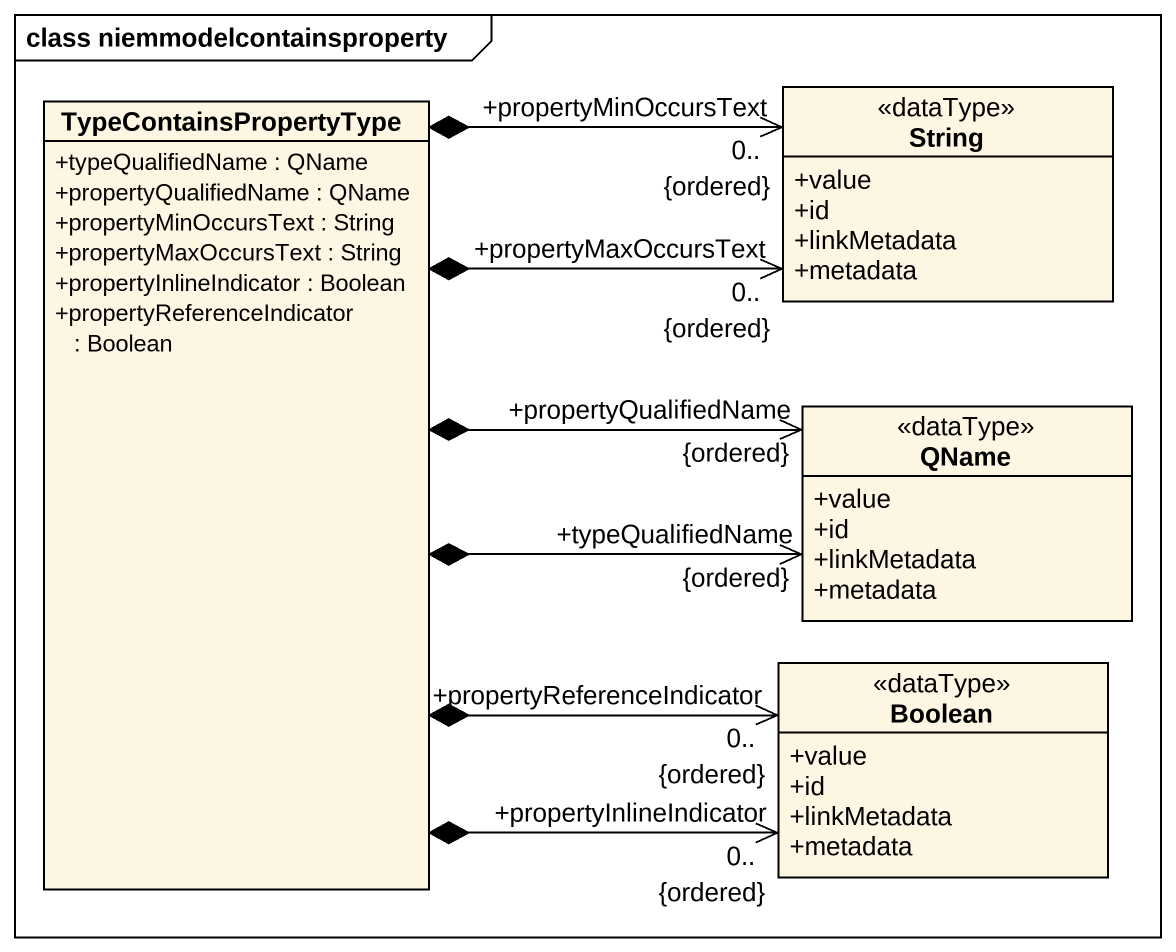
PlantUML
@startuml
mainframe class niemmodelcontainsproperty
hide circle
hide empty members
skinparam classAttributeIconSize 0
class TypeContainsPropertyType {
  +typeQualifiedName : QName
  +propertyQualifiedName : QName
  +propertyMinOccursText : String
  +propertyMaxOccursText : String
  +propertyInlineIndicator : Boolean
  +propertyReferenceIndicator : Boolean
}
class String <<dataType>> {
  +value
  +id
  +linkMetadata
  +metadata
}
class QName <<dataType>> {
  +value
  +id
  +linkMetadata
  +metadata
}
class Boolean <<dataType>> {
  +value
  +id
  +linkMetadata
  +metadata
}
TypeContainsPropertyType *-right-> "+propertyQualifiedName\n{ordered}" QName
TypeContainsPropertyType *-right-> "+propertyReferenceIndicator\n0..\n{ordered}" Boolean
String "+propertyMinOccursText\n0..\n{ordered}" <-left-* TypeContainsPropertyType
String "+propertyMaxOccursText\n0..\n{ordered}" <-left-* TypeContainsPropertyType
QName "+typeQualifiedName\n{ordered}" <-left-* TypeContainsPropertyType
Boolean "+propertyInlineIndicator\n0..\n{ordered}" <-left-* TypeContainsPropertyType
@enduml
